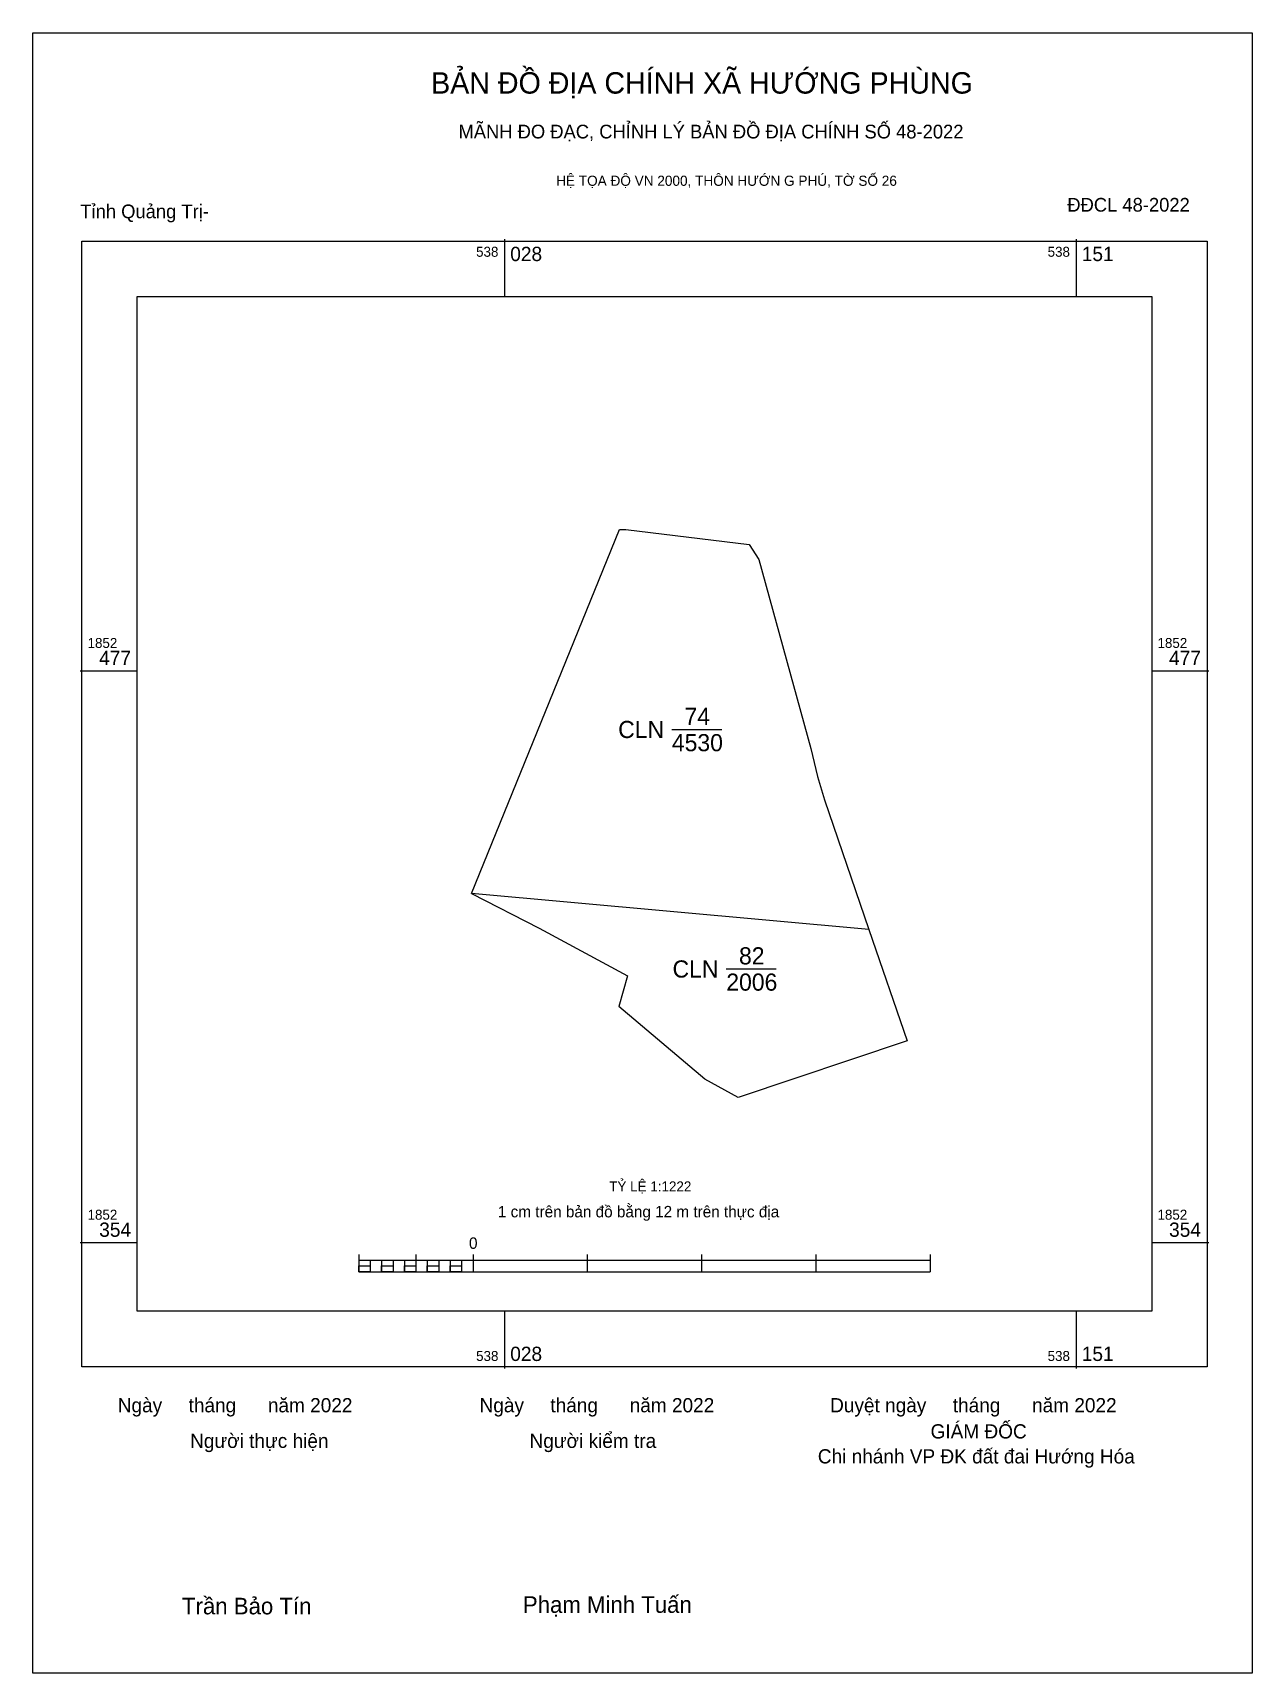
# Model space of a CAD drawing. Extents: x 537928 to 538189, y 1852263 to 1852614.
import ezdxf

# ---------------------------------------------------------------- set-up
doc = ezdxf.new("R2010")
doc.units = 0
for name, color, linetype in [('Level 10', 7, 'Continuous'), ('Level 13', 7, 'Continuous'), ('Level 15', 7, 'Continuous'), ('Level 27', 7, 'Continuous'), ('Level 6', 7, 'Continuous'), ('Level 62', 7, 'Continuous'), ('Level 63', 7, 'Continuous'), ('Level 9', 7, 'Continuous')]:
    doc.layers.add(name, color=color, linetype=linetype)

msp = doc.modelspace()

# ---------------------------------------------------------------- linework, layer by layer
at = {"layer": 'Level 10'}
for p, q in [((538064.7, 1852464.63), (538075.36, 1852464.63)), ((538021.83, 1852429.55), (538036.3, 1852422.14)), ((538036.3, 1852422.14), (538055.19, 1852411.95)), ((538106.87, 1852421.84), (538115.06, 1852398.05)), ((538055.19, 1852411.95), (538053.38, 1852405.43)), ((538076.34, 1852413.42), (538087, 1852413.42)), ((538071.72, 1852389.84), (538053.38, 1852405.43)), ((538115.06, 1852398.05), (538078.85, 1852385.91)), ((538078.85, 1852385.91), (538071.72, 1852389.84))]:
    msp.add_line(p, q, dxfattribs=at)
msp.add_lwpolyline([(538021.83, 1852429.55), (538053.51, 1852507.41), (538054.85, 1852507.41), (538081.22, 1852504.22), (538083.31, 1852500.99), (538094.4, 1852460.58), (538095.89, 1852454.57), (538097.32, 1852449.57), (538106.87, 1852421.84)], close=True, dxfattribs=at)
at = {"layer": 'Level 15'}
msp.add_lwpolyline([(537928.01, 1852613.6), (538188.84, 1852613.6), (538188.84, 1852262.84), (537928.01, 1852262.84)], close=True, dxfattribs=at)
at = {"layer": 'Level 27'}
for p, q in [((538021.83, 1852429.55), (538021.82, 1852429.55)), ((538021.83, 1852429.55), (538021.84, 1852429.54)), ((538106.87, 1852421.84), (538106.87, 1852421.83))]:
    msp.add_line(p, q, dxfattribs=at)
at = {"layer": 'Level 62'}
msp.add_lwpolyline([(537950.34, 1852557.23), (538167.35, 1852557.23), (538167.35, 1852340.22), (537950.34, 1852340.22)], close=True, dxfattribs=at)
at = {"layer": 'Level 63'}
for p, q in [((538028.91, 1852569.45), (538028.91, 1852557.23)), ((538151.16, 1852569.45), (538151.16, 1852557.23)), ((537938.12, 1852477.17), (537950.34, 1852477.17)), ((538167.35, 1852477.17), (538179.58, 1852477.17)), ((537938.12, 1852354.92), (537950.34, 1852354.92)), ((538167.35, 1852354.92), (538179.58, 1852354.92)), ((537997.72, 1852352.36), (537997.72, 1852348.69)), ((537997.72, 1852351.14), (538119.97, 1852351.14)), ((538000.17, 1852351.14), (538000.17, 1852348.69)), ((538002.61, 1852351.14), (538002.61, 1852348.69)), ((538005.06, 1852351.14), (538005.06, 1852348.69)), ((538007.5, 1852351.14), (538007.5, 1852348.69)), ((538009.95, 1852352.36), (538009.95, 1852348.69)), ((538009.95, 1852351.14), (538009.95, 1852348.69)), ((538012.39, 1852351.14), (538012.39, 1852348.69)), ((538014.84, 1852351.14), (538014.84, 1852348.69)), ((538017.28, 1852351.14), (538017.28, 1852348.69)), ((538019.73, 1852351.14), (538019.73, 1852348.69)), ((538022.17, 1852352.36), (538022.17, 1852348.69)), ((538022.17, 1852351.14), (538022.17, 1852348.69)), ((538046.62, 1852352.36), (538046.62, 1852348.69)), ((538071.07, 1852352.36), (538071.07, 1852348.69)), ((538095.52, 1852352.36), (538095.52, 1852348.69)), ((538119.97, 1852352.36), (538119.97, 1852348.69)), ((537997.72, 1852348.69), (538119.97, 1852348.69)), ((538028.91, 1852340.22), (538028.91, 1852327.99)), ((538151.16, 1852340.22), (538151.16, 1852327.99))]:
    msp.add_line(p, q, dxfattribs=at)
for points in [[(537938.5, 1852569.07), (538179.2, 1852569.07), (538179.2, 1852328.37), (537938.5, 1852328.37)], [(537997.72, 1852349.92), (538000.17, 1852349.92), (538000.17, 1852348.69), (537997.72, 1852348.69)], [(537997.72, 1852349.92), (538000.17, 1852349.92), (538000.17, 1852348.69), (537997.72, 1852348.69)], [(538002.61, 1852349.92), (538005.06, 1852349.92), (538005.06, 1852348.69), (538002.61, 1852348.69)], [(538007.5, 1852349.92), (538009.95, 1852349.92), (538009.95, 1852348.69), (538007.5, 1852348.69)], [(538012.39, 1852349.92), (538014.84, 1852349.92), (538014.84, 1852348.69), (538012.39, 1852348.69)], [(538017.28, 1852349.92), (538019.73, 1852349.92), (538019.73, 1852348.69), (538017.28, 1852348.69)]]:
    msp.add_lwpolyline(points, close=True, dxfattribs=at)

# ---------------------------------------------------------------- texts
at = {"layer": 'Level 13'}
for s, p in [('74', (538067.41, 1852465.61)), ('CLN', (538053.22, 1852462.8)), ('4530', (538064.71, 1852459.98)), ('82', (538079.07, 1852414.4)), ('CLN', (538064.85, 1852411.59)), ('2006', (538076.35, 1852408.78))]:
    msp.add_text(s, height=3.668, dxfattribs=at).set_placement(p)
at = {"layer": 'Level 6'}
msp.add_text('TỶ LỆ 1:1222', height=2.1491, dxfattribs=at).set_placement((538051.3, 1852365.85))
at = {"layer": 'Level 63'}
for s, height, p in [('BẢN ĐỒ ĐỊA CHÍNH XÃ HƯỚNG PHÙNG', 4.5767, (538013.21, 1852600.6)), ('MÃNH ĐO ĐẠC, CHỈNH LÝ BẢN ĐỒ ĐỊA CHÍNH SỐ 48-2022', 2.9367, (538019.06, 1852591.01)), ('HỆ TỌA ĐỘ VN 2000, THÔN HƯỚN G PHÚ, TỜ SỐ 26', 2.1739, (538039.95, 1852580.88)), ('538', 2.139, (538022.83, 1852565.71)), ('028', 3.056, (538030.13, 1852564.79)), ('538', 2.139, (538145.08, 1852565.71)), ('151', 3.056, (538152.38, 1852564.79)), ('1852', 2.139, (537939.72, 1852482.06)), ('477', 3.056, (537942.19, 1852478.4)), ('1852', 2.139, (538168.58, 1852482.06)), ('477', 3.056, (538171.05, 1852478.4)), ('1852', 2.139, (537939.72, 1852359.81)), ('1 cm trên bản đồ bằng 12 m trên thực địa', 2.445, (538027.5, 1852360.31)), ('1852', 2.139, (538168.58, 1852359.81)), ('354', 3.056, (537942.21, 1852356.15)), ('354', 3.056, (538171.06, 1852356.15)), ('0', 2.45, (538021.31, 1852353.58)), ('538', 2.139, (538022.83, 1852329.6)), ('028', 3.056, (538030.13, 1852329.6)), ('538', 2.139, (538145.08, 1852329.6)), ('151', 3.056, (538152.38, 1852329.6)), ('Ngày     tháng      năm 2022', 3.042, (537946.18, 1852318.62)), ('Ngày     tháng      năm 2022', 3.042, (538023.57, 1852318.62)), ('Duyệt ngày     tháng      năm 2022', 3.042, (538098.56, 1852318.62)), ('GIÁM ĐỐC', 3.042, (538120.04, 1852313.03)), ('Người thực hiện', 3.042, (537961.66, 1852311.01)), ('Người kiểm tra', 3.042, (538034.26, 1852311.01)), ('Chi nhánh VP ĐK đất đai Hướng Hóa', 3.042, (538095.92, 1852307.69)), ('Trần Bảo Tín', 3.5482, (537959.92, 1852275.42)), ('Phạm Minh Tuấn', 3.5482, (538032.84, 1852275.74))]:
    msp.add_text(s, height=height, dxfattribs=at).set_placement(p)
at = {"layer": 'Level 9'}
for s, p in [('Tỉnh Quảng Trị-', (537938.18, 1852573.95)), ('ĐĐCL 48-2022', (538149.29, 1852575.36))]:
    msp.add_text(s, height=2.9367, dxfattribs=at).set_placement(p)

doc.saveas('drawing.dxf')
